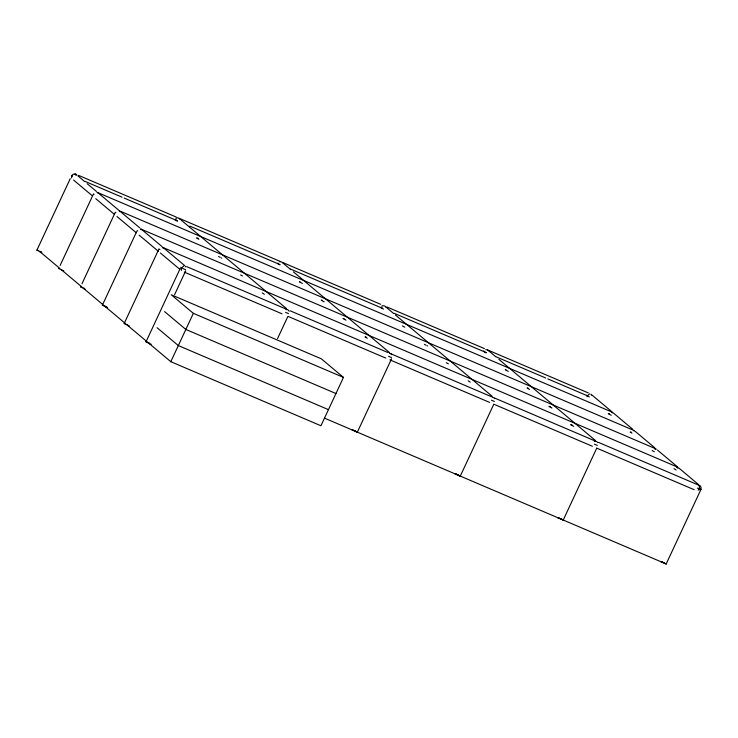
<?xml version="1.0" encoding="UTF-8"?>
<svg xmlns="http://www.w3.org/2000/svg" width="738" height="738" viewBox="0 0 738 738"><rect width="100%" height="100%" fill="white"/><g stroke="black" fill="none" stroke-linecap="round" stroke-linejoin="round"><path stroke-width="1.11" d="M587.051 396.749L587.162 396.407A2.122 0.904 -62.4 0 1 587.485 395.734L589.625 393.834M41.679 252.59L36.9 250.154L70.239 178.67M60.165 265.385L93.505 193.891L94.077 194.38M81.992 283.724L115.322 212.23L115.894 212.71M107.444 307.691L102.361 305.163L136.659 231.603M129.482 326.067L124.178 323.502L158.965 248.9L159.906 249.601M150.377 344.129L145.995 341.832L180.303 268.272M174.602 294.656L185.708 270.828M170.81 361.694L193.356 313.336L171.253 294.766L321.371 358.834L343.474 377.404L320.929 425.761L170.81 361.694L148.707 343.115M277.543 338.594L287.691 316.842M353.806 430.328L351.888 429.71L357.303 432.265L391.601 358.705M455.863 473.907L454.829 473.648L460.244 476.204L493.584 404.71M559.247 518.011L557.78 517.578L563.195 520.142L596.525 448.649M661.755 561.775L660.722 561.517L666.137 564.072L700.925 489.478L699.015 488.27M183.993 265.837L181.843 267.728A2.113 0.913 -62.4 0 0 181.52 268.411L181.391 270.403M36.9 250.154L37.933 250.422M102.361 305.163L103.827 305.597M124.178 323.502L125.644 323.927M145.995 341.832L146.631 341.962M700.814 489.488L697.419 488.122M262.23 292.866L264.352 294.305M483.796 351.334L485.908 352.773M586.738 395.273L586.978 395.725M468.123 380.743L470.244 382.173M674.015 468.612L676.137 470.051M174.952 219.527L176.096 219.924M300.034 281.888L299.397 281.768L302.377 283.484M380.845 307.395L381.989 307.801M343.354 318.465L344.065 318.696M505.927 369.766L505.29 369.637L506.683 370.587M608.555 413.603L609.265 413.834M59.354 268.614L58.717 268.494L63.809 271.021M571.064 424.673L572.208 425.079M150.773 344.268L151.308 344.222M72.711 175.819L71.687 175.561L72.25 176.041M197.092 237.95L198.374 238.448M322.248 300.366L321.214 300.098L323.124 301.307M528.131 388.234L527.107 387.976L529.552 389.443M185.561 269.674L182.692 268.438M365.494 336.897L366.325 337.201M630.686 432.034L631.516 432.339M288.503 313.604L285.634 312.377M391.444 357.543L388.575 356.316M494.395 401.481L491.526 400.254M597.337 445.42L594.468 444.184M81.567 287.091L80.534 286.833L85.313 289.268M550.391 406.739L548.924 406.306L550.834 407.514M147.028 342.1L147.914 342.45M456.296 474.073L457.265 474.488M662.189 561.95L663.158 562.365M588.315 392.92L487.504 349.904M184.288 272.119L282.045 313.825M78.532 175.358L176.197 217.046M179.251 218.347L279.97 261.326M283.023 262.636L380.688 304.314M386.795 306.925L484.46 348.604M84.981 181.354L122.056 197.175M124.168 198.079L177.129 220.68M189.832 226.105L279.859 264.527M290.449 269.047L382.598 308.373M394.24 313.346L486.388 352.672M495.918 356.74L545.696 377.985M547.817 378.889L587.005 395.614M97.296 192.387L612.023 412.072M633.85 430.411L119.122 210.727A2.998 0.987 -66.9 0 1 119.519 211.594M140.94 229.066L655.667 448.741M162.757 247.396L677.484 467.08M287.276 309.563L186.649 266.603M290.329 310.864L387.994 352.552M391.048 353.853L491.766 396.841M494.82 398.142L595.538 441.13M598.592 442.431L699.301 485.42M288.152 316.427L385.817 358.114M389.885 359.849L489.589 402.404M493.657 404.138L592.346 446.259M596.415 447.994L694.08 489.672M193.356 313.336L343.474 377.404M41.725 252.341L39.603 251.437L59.843 268.438M335.956 393.529L185.838 329.452L164.583 311.593M328.447 409.645L178.319 345.569L157.065 327.709M324.517 418.151L663.434 562.799M427.145 345.753L427.653 345.974M221.252 257.876L221.76 258.106M82.462 287.451L82.97 287.672M588.859 396.703L589.394 396.952M382.967 308.835L383.502 309.084M611.212 415.291L608.232 413.64M508.27 371.352L507.19 370.845M177.074 220.957L177.609 221.206M323.659 301.565L324.194 301.814M551.369 407.782L551.904 408.022M345.476 319.905L346.011 320.154M573.721 426.361L570.751 424.71M104.787 306.012L105.331 306.252M560.207 518.427L561.286 518.934M126.613 324.342L127.148 324.591M354.323 430.549L355.393 431.057M148.43 342.681L149.5 343.188M280.025 264.896L278.143 263.918M404.784 327.174L403.741 326.648M654.311 451.711L652.161 450.549M198.891 239.296L196.557 237.996M447.883 363.585L448.427 363.843M241.999 275.708L242.534 275.966M367.303 338.244L364.959 336.943M39.87 251.252L40.913 251.769M663.693 562.605L664.744 563.131M588.315 396.444L587.356 395.937M631.959 433.114L630.16 432.081M382.432 308.576L380.522 307.432M426.066 345.246L424.451 344.342M176.539 220.699L174.629 219.555M344.941 319.646L343.032 318.502M220.173 257.368L218.559 256.473M458.344 474.995L458.851 475.254M84.049 288.18L84.556 288.438M105.866 306.519L106.825 307.017M447.376 363.317L446.269 362.681M241.483 275.449L240.653 274.988M561.793 519.192L562.624 519.653M355.901 431.324L356.731 431.785M403.28 326.399L402.441 325.873M181.723 267.94L180.782 267.239M665.196 563.371L666.137 564.072M137.711 231.049L137.148 230.57M459.682 475.715L460.244 476.204M184.38 265.348L163.845 248.106M591.913 394.968L611.304 411.26M613.158 412.819L632.549 429.11M635.317 431.435L654.707 447.735M657.475 450.06L676.866 466.351M678.711 467.91L698.102 484.202M489.211 351.233L495.632 356.629M498.888 359.369L595.557 440.604M386.767 307.728L393.603 313.466M395.439 315.006L492.2 396.324M283.318 263.365L290.246 269.185M293.41 271.842L389.664 352.727M181.29 220.201L189.546 227.129M190.044 227.553L286.307 308.447M77.979 175.948L84.436 181.382M87.213 183.707L96.438 191.465M98.292 193.015L118.606 210.09M120.451 211.64L139.842 227.931M142.609 230.265L162 246.557M73.579 180.054L92.047 195.57M95.746 198.679L114.206 214.195M116.982 216.529L136.373 232.821M139.141 235.145L158.532 251.446M160.377 252.996L179.768 269.287M61.605 269.923L81.835 286.925M83.597 288.401L102.951 304.665M104.713 306.15L124.943 323.152M126.705 324.628L146.945 341.639M590.963 394.166L591.332 395.236M185.33 266.169L185.662 266.916M74.713 174.472A2.998 0.987 -66.9 0 1 75.848 175.367M76.549 174.758A2.998 2.814 -50 0 1 76.89 175.21M71.651 177.932A2.998 2.814 -50 0 1 76.125 174.399M698.443 485.272A2.998 2.814 -50 0 1 700.15 490.253M698.535 485.835A2.998 0.987 -66.9 0 1 699.689 486.49A2.998 0.987 -66.9 0 1 698.194 490.216M97.084 192.424A2.998 0.987 -66.9 0 1 97.674 192.895M611.544 412.238A2.998 0.987 -66.9 0 1 612.429 412.939M594.293 441.573A2.998 2.814 -50 0 1 597.743 442.588M485.77 349.72A2.998 2.814 -50 0 1 488.639 350.91M483.575 351.472A2.998 2.814 -50 0 1 483.842 351.002M633.37 430.577A2.998 0.987 -66.9 0 1 634.246 431.269M492.504 397.404A2.998 2.814 -50 0 1 494.451 398.206M385.697 306.971A2.998 2.814 -50 0 1 385.956 307.488M381.721 306.252A2.998 2.814 -50 0 1 382.256 305.956M382.819 305.781A2.998 2.814 -50 0 1 385.347 306.528M140.46 229.232A2.998 0.987 -66.9 0 1 141.336 229.924M654.901 449.165A2.998 0.987 -66.9 0 1 656.064 449.608M389.553 353.465A2.998 2.814 -50 0 1 391.85 354.71M279.877 261.842A2.998 2.814 -50 0 1 282.755 263.032M277.682 263.595A2.998 2.814 -50 0 1 277.949 263.134M162.277 247.562A2.998 0.987 -66.9 0 1 163.153 248.263M676.718 467.495A2.998 0.987 -66.9 0 1 677.844 468.39M288.899 310.781A2.998 2.814 -50 0 1 289.158 311.298M286.03 309.591A2.998 2.814 -50 0 1 288.558 310.338M179.804 219.103A2.998 2.814 -50 0 1 180.063 219.62M175.828 218.374A2.998 2.814 -50 0 1 176.364 218.088M176.936 217.913A2.998 2.814 -50 0 1 179.463 218.66"/></g></svg>
